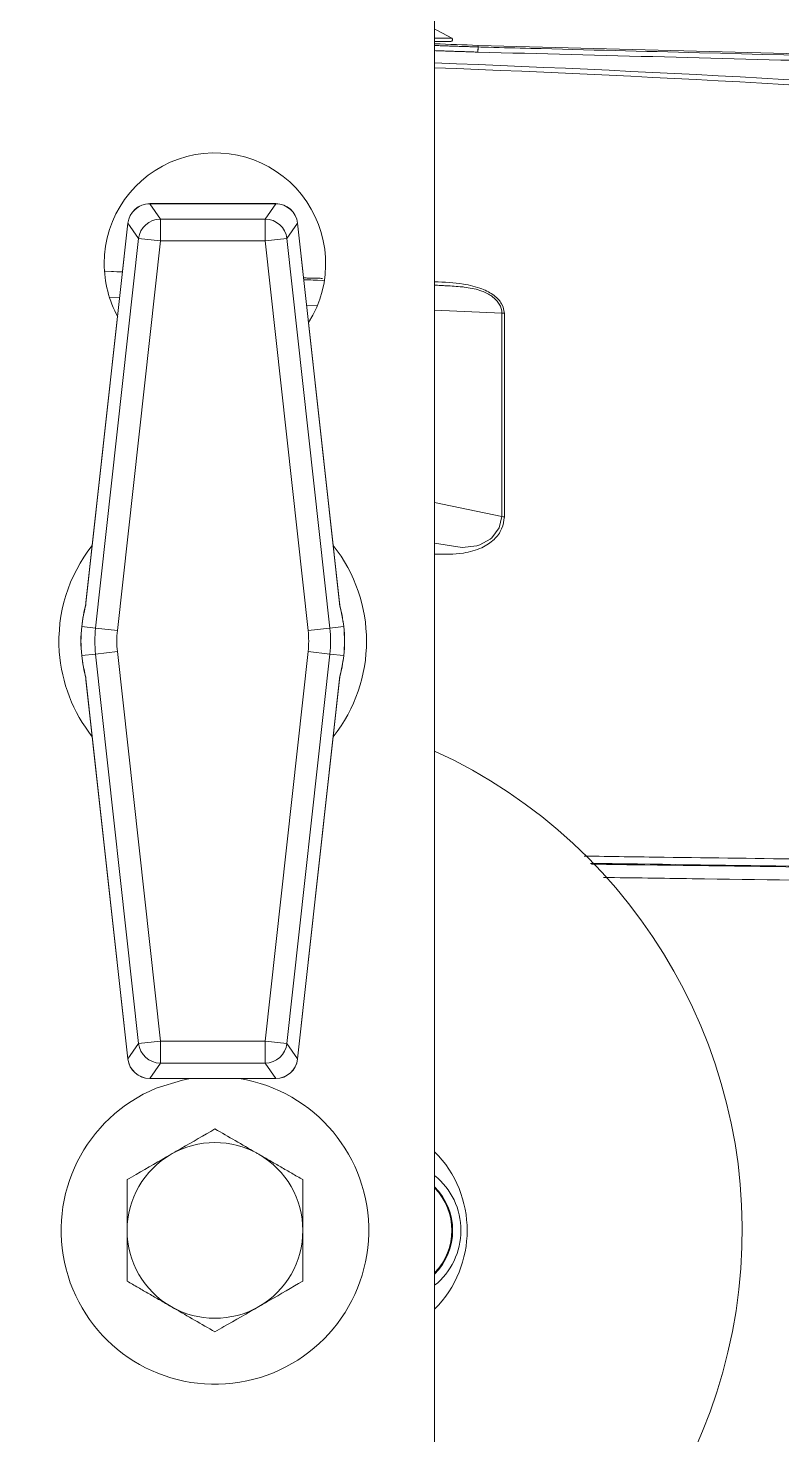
# Model space of a CAD drawing. Extents: x 8 to 113, y 2 to 87.
# Drawn here: x 80.941 to 83.086, y 36.236 to 40.237 of the extents above; entities that cross this region are included whole.
import ezdxf

# ---------------------------------------------------------------- set-up
doc = ezdxf.new("R2010")
doc.units = 0
doc.header["$MEASUREMENT"] = 0
doc.layers.add('OBJECT', color=7, linetype='CONTINUOUS')

msp = doc.modelspace()

# ---------------------------------------------------------------- linework, layer by layer
at = {"layer": 'OBJECT', "linetype": 'Continuous', "lineweight": 15}
for p, q in [((82.0976, 36.0251), (82.0976, 44.9977)), ((82.1464, 40.2087), (82.0976, 40.2087)), ((82.1437, 40.1995), (82.0976, 40.1995)), ((86.4639, 40.0772), (82.2212, 40.1883)), ((82.2212, 40.1839), (82.2212, 40.1883)), ((81.6457, 39.7383), (81.2869, 39.7383)), ((81.2869, 39.7383), (81.2869, 39.738)), ((81.2869, 39.738), (81.3173, 39.6943)), ((81.6457, 39.738), (81.2869, 39.738)), ((81.6153, 39.6943), (81.6457, 39.738)), ((81.6457, 39.7383), (81.6457, 39.738)), ((81.3173, 39.6943), (81.6153, 39.6943)), ((81.3173, 39.6943), (81.3173, 39.632)), ((81.6153, 39.6943), (81.6153, 39.632)), ((81.225, 39.6826), (81.1047, 38.5933)), ((81.2248, 39.6826), (81.1057, 38.6034)), ((81.2248, 39.6826), (81.225, 39.6826)), ((81.2553, 39.6389), (81.225, 39.6826)), ((81.7077, 39.6826), (81.6773, 39.6389)), ((81.8279, 38.5933), (81.7077, 39.6826)), ((81.7078, 39.6826), (81.7077, 39.6826)), ((81.8269, 38.6037), (81.7078, 39.6826)), ((81.133, 38.5308), (81.2553, 39.6389)), ((81.3173, 39.632), (81.1949, 38.5239)), ((81.2553, 39.6389), (81.3173, 39.632)), ((81.6153, 39.632), (81.3173, 39.632)), ((81.6153, 39.632), (81.6773, 39.6389)), ((81.7377, 38.5239), (81.6153, 39.632)), ((81.6773, 39.6389), (81.7996, 38.5308)), ((81.1583, 39.5462), (81.2095, 39.544)), ((81.2095, 39.5438), (81.162, 39.5459)), ((81.7255, 39.5221), (81.7839, 39.5197)), ((81.7776, 39.5197), (81.7255, 39.5219)), ((82.1302, 39.5047), (82.0976, 39.5061)), ((81.1726, 39.4724), (81.2015, 39.4712)), ((81.7335, 39.4497), (81.7641, 39.4484)), ((82.0976, 39.4349), (82.289, 39.4272)), ((82.0976, 38.8883), (82.289, 38.8479)), ((81.1057, 38.6034), (81.105, 38.5974)), ((81.8276, 38.5974), (81.8269, 38.6037)), ((81.0938, 38.5351), (81.0936, 38.5351)), ((81.133, 38.5308), (81.0938, 38.5351)), ((81.7996, 38.5308), (81.8388, 38.5351)), ((81.8388, 38.5351), (81.839, 38.5351)), ((81.133, 38.5308), (81.1949, 38.5239)), ((81.7377, 38.5239), (81.7996, 38.5308)), ((81.0938, 38.4528), (81.0936, 38.4528)), ((81.133, 38.4572), (81.0938, 38.4528)), ((81.133, 38.4572), (81.1949, 38.464)), ((81.2553, 37.3491), (81.133, 38.4572)), ((81.1949, 38.464), (81.3173, 37.3559)), ((81.6153, 37.3559), (81.7377, 38.464)), ((81.7996, 38.4572), (81.6773, 37.3491)), ((81.7377, 38.464), (81.7996, 38.4572)), ((81.7996, 38.4572), (81.8388, 38.4528)), ((81.8388, 38.4528), (81.839, 38.4528)), ((81.1047, 38.3947), (81.225, 37.3053)), ((81.105, 38.3906), (81.1057, 38.3842)), ((81.1057, 38.3842), (81.2248, 37.3053)), ((81.7077, 37.3053), (81.8279, 38.3947)), ((81.7078, 37.3053), (81.8269, 38.3845)), ((81.8269, 38.3845), (81.8276, 38.3906)), ((81.225, 37.3053), (81.2553, 37.3491)), ((81.2553, 37.3491), (81.3173, 37.3559)), ((81.3173, 37.3559), (81.6153, 37.3559)), ((81.3173, 37.3559), (81.3173, 37.2937)), ((81.6153, 37.3559), (81.6773, 37.3491)), ((81.6153, 37.3559), (81.6153, 37.2937)), ((81.6773, 37.3491), (81.7077, 37.3053)), ((81.225, 37.3053), (81.2248, 37.3053)), ((81.3173, 37.2937), (81.2869, 37.2499)), ((81.6153, 37.2937), (81.3173, 37.2937)), ((81.6457, 37.2499), (81.6153, 37.2937)), ((81.7077, 37.3053), (81.7078, 37.3053)), ((81.2869, 37.2499), (81.6457, 37.2499)), ((81.2869, 37.2499), (81.2869, 37.2497)), ((81.2869, 37.2497), (81.6457, 37.2497)), ((81.6457, 37.2499), (81.6457, 37.2497))]:
    msp.add_line(p, q, dxfattribs=at)
at = {"layer": 'OBJECT', "linetype": 'Continuous', "lineweight": 15, "flags": 128}
for points in [[(82.1464, 40.2087), (82.1061, 40.2306), (82.0976, 40.2343)], [(82.0976, 38.7722), (82.1755, 38.7606), (82.2176, 38.7652), (82.2262, 38.7678), (82.2554, 38.7836), (82.2604, 38.7877), (82.2815, 38.8157), (82.289, 38.8479), (82.289, 38.8479), (82.289, 38.8479)], [(81.4031, 37.2497), (81.3804, 37.2454), (81.3055, 37.2221)]]:
    msp.add_lwpolyline(points, dxfattribs=at)
at = {"layer": 'OBJECT', "linetype": 'Continuous', "lineweight": 15}
for centre, radius, start, end in [((80.1726, -10.4303), 50.66, 87.68235, 87.82233), ((82.1437, 40.2045), 0.005, 270, 57.4319), ((79.4467, 40.2848), 2.7763, 357.615, 357.916), ((80.0119, 40.2303), 2.2098, 358.4172, 358.7954), ((80.2634, -9.4348), 49.6071, 83.28827, 87.88114), ((82.2213, 40.1843), 0.015, 267.6836, 268.5034), ((80.1907, -10.2104), 50.3713, 83.30918, 87.83048), ((81.4726, 39.5677), 0.315, 327.7754, 180), ((81.2869, 39.6758), 0.0625, 90, 173.7), ((81.2873, 39.6753), 0.0627, 90.3105, 173.3016), ((81.6457, 39.6758), 0.0625, 6.3, 90), ((81.6453, 39.6753), 0.0627, 6.6984, 89.6895), ((81.3176, 39.6315), 0.0627, 90.3105, 173.3016), ((81.615, 39.6315), 0.0627, 6.6984, 89.6895), ((81.4726, 39.5677), 0.315, 180, 208.766), ((82.2986, 39.5021), 0.0756, 262.7505, 268.1191), ((82.2986, 38.9442), 0.0967, 264.3329, 268.5205), ((81.4663, 38.494), 0.4375, 141.5658, 183.9748), ((81.4663, 38.494), 0.4375, 321.5658, 38.4342), ((81.541, 38.4857), 0.4501, 165.3891, 173.6987), ((81.4821, 38.4922), 0.3907, 165.0103, 173.6988), ((81.3917, 38.4857), 0.45, 6.3007, 14.6115), ((81.4505, 38.4922), 0.3907, 6.3012, 14.9897), ((81.4663, 38.494), 0.375, 173.7, 186.3), ((81.4663, 38.494), 0.3748, 173.7, 186.3), ((81.4663, 38.494), 0.3748, 353.7, 6.3), ((81.4663, 38.494), 0.375, 353.7, 6.3), ((81.4663, 38.494), 0.3354, 173.7, 186.3), ((81.4663, 38.494), 0.273, 173.7, 186.3), ((81.4663, 38.494), 0.273, 353.7, 6.3), ((81.4663, 38.494), 0.3354, 353.7, 6.3), ((81.4663, 38.494), 0.4375, 183.9748, 218.4342), ((81.5409, 38.5022), 0.45, 186.3007, 194.6115), ((81.4821, 38.4957), 0.3907, 186.3012, 194.9897), ((81.3916, 38.5022), 0.4501, 345.3891, 353.6987), ((81.4505, 38.4957), 0.3907, 345.0103, 353.6988), ((81.4726, 36.8177), 1.5, 209.9264, 65.3757), ((81.3176, 37.3564), 0.0627, 186.6984, 269.6895), ((81.615, 37.3564), 0.0627, 270.3105, 353.3016), ((81.2869, 37.3122), 0.0625, 186.3, 270), ((81.2873, 37.3127), 0.0627, 186.6984, 269.6895), ((81.6457, 37.3122), 0.0625, 270, 353.7), ((81.6453, 37.3127), 0.0627, 270.3105, 353.3016), ((81.4726, 36.8177), 0.4375, 112.4483, 80.8696), ((81.4726, 36.8177), 0.25, 60, 120), ((81.4726, 36.8177), 0.25, 120, 180), ((81.4726, 36.8177), 0.25, 0, 60), ((81.8726, 36.8177), 0.3175, 315.1261, 44.8739), ((81.9726, 36.8177), 0.2, 0, 51.3178), ((81.9726, 36.8177), 0.1762, 315.1999, 44.8001), ((81.9726, 36.8177), 0.1739, 315.9712, 44.0288), ((81.4726, 36.8177), 0.25, 180, 240), ((81.4726, 36.8177), 0.25, 300, 0), ((81.9726, 36.8177), 0.2, 308.6822, 0), ((81.4726, 36.8177), 0.25, 240, 300)]:
    msp.add_arc(centre, radius, start, end, dxfattribs=at)
for points in [[(82.0976, 40.188), (82.2212, 40.1839)], [(82.2207, 40.1693), (82.0976, 40.1734)], [(86.4636, 40.0585), (82.2209, 40.1693)], [(81.725, 39.527), (81.7784, 39.5257)], [(81.7226, 36.9621), (81.5976, 37.0342)], [(81.2226, 36.9621), (81.2226, 36.8177)], [(81.7226, 36.6734), (81.7226, 36.8177)], [(81.2226, 36.6734), (81.3476, 36.6012)]]:
    msp.add_open_spline(points, degree=1, dxfattribs=at)
for points, knots in [([(82.2212, 40.1839), (82.2312, 40.1836), (82.2812, 40.1823), (82.4911, 40.1768), (83.3308, 40.1549), (84.6951, 40.1193), (85.8994, 40.0878), (86.4639, 40.073)], [0, 0, 0, 0, 0.007069, 0.035343, 0.14844, 0.600828, 1, 1, 1, 1]), ([(82.1302, 39.5046), (82.125, 39.5049), (82.114, 39.5057), (82.1031, 39.5061), (82.0973, 39.5063)], [0, 0, 0, 0, 0.470151, 1, 1, 1, 1]), ([(82.0976, 39.5158), (82.1252, 39.5148), (82.1716, 39.513), (82.2305, 39.4985), (82.2682, 39.4783), (82.2912, 39.4538), (82.2945, 39.4357), (82.2961, 39.4266)], [0, 0, 0, 0, 0.302179, 0.508817, 0.675604, 0.837911, 1, 1, 1, 1]), ([(82.289, 39.4272), (82.289, 39.4272), (82.2892, 39.4357), (82.2838, 39.4529), (82.2633, 39.4748), (82.2409, 39.4863), (82.2147, 39.4956), (82.1951, 39.4994), (82.1625, 39.503), (82.1453, 39.5039), (82.1302, 39.5046)], [0, 0, 0, 0, 0.000011, 0.186263, 0.372494, 0.534266, 0.561751, 0.767838, 0.79602, 1, 1, 1, 1]), ([(82.289, 38.8479), (82.289, 38.8479), (82.2891, 38.9554), (82.289, 39.1096), (82.289, 39.2971), (82.289, 39.385), (82.289, 39.4272), (82.289, 39.4272)], [0, 0, 0, 0, 0.000003, 0.497705, 0.748853, 0.999997, 1, 1, 1, 1]), ([(82.2961, 39.4266), (82.2961, 39.3834), (82.2962, 39.2969), (82.2962, 39.1095), (82.2961, 38.9521), (82.2961, 38.8475)], [0, 0, 0, 0, 0.251148, 0.502295, 1, 1, 1, 1]), ([(82.2961, 38.8475), (82.2945, 38.8359), (82.2912, 38.8127), (82.2681, 38.7814), (82.2306, 38.7561), (82.1715, 38.7401), (82.1251, 38.7407), (82.0976, 38.7411)], [0, 0, 0, 0, 0.161361, 0.322815, 0.492352, 0.698047, 1, 1, 1, 1]), ([(81.1047, 38.5933), (81.1047, 38.5933), (81.1046, 38.595), (81.1049, 38.5965), (81.1053, 38.5981)], [0, 0, 0, 0, 0.029751, 1, 1, 1, 1]), ([(81.1052, 38.5973), (81.105, 38.5961), (81.1047, 38.5948), (81.1047, 38.5934), (81.1047, 38.5933)], [0, 0, 0, 0, 0.934098, 1, 1, 1, 1]), ([(81.8273, 38.5981), (81.8277, 38.5966), (81.828, 38.595), (81.8279, 38.5933), (81.8279, 38.5933)], [0, 0, 0, 0, 0.970843, 1, 1, 1, 1]), ([(81.8279, 38.5933), (81.8279, 38.5934), (81.8279, 38.5948), (81.8276, 38.5961), (81.8274, 38.5973)], [0, 0, 0, 0, 0.065902, 1, 1, 1, 1]), ([(81.1053, 38.3898), (81.1049, 38.3913), (81.1046, 38.3929), (81.1047, 38.3946), (81.1047, 38.3947)], [0, 0, 0, 0, 0.970843, 1, 1, 1, 1]), ([(81.1047, 38.3947), (81.1047, 38.3946), (81.1047, 38.3932), (81.105, 38.3919), (81.1052, 38.3906)], [0, 0, 0, 0, 0.065902, 1, 1, 1, 1]), ([(81.8279, 38.3947), (81.8279, 38.3946), (81.828, 38.393), (81.8277, 38.3914), (81.8273, 38.3899)], [0, 0, 0, 0, 0.029751, 1, 1, 1, 1]), ([(81.8274, 38.3906), (81.8276, 38.3918), (81.8279, 38.3932), (81.8279, 38.3946), (81.8279, 38.3947)], [0, 0, 0, 0, 0.934456, 1, 1, 1, 1]), ([(82.5227, 37.8824), (82.5987, 37.8813), (82.9511, 37.8765), (83.5792, 37.8681), (84.4071, 37.8572), (85.2341, 37.8466), (85.7844, 37.8397), (86.0595, 37.8362)], [0, 0, 0, 0, 0.064272, 0.298061, 0.531849, 0.765925, 1, 1, 1, 1]), ([(86.0626, 37.8163), (85.6835, 37.821), (84.9252, 37.8304), (83.7834, 37.8452), (82.9885, 37.8556), (82.5739, 37.8614), (82.5414, 37.8618)], [0, 0, 0, 0, 0.323815, 0.647821, 0.972395, 1, 1, 1, 1]), ([(82.5435, 37.8594), (82.582, 37.8589), (83.0097, 37.853), (83.8263, 37.8422), (84.9927, 37.8271), (85.7684, 37.8175), (86.1563, 37.8128)], [0, 0, 0, 0, 0.031847, 0.354119, 0.676963, 1, 1, 1, 1]), ([(86.1618, 37.776), (86.127, 37.7764), (85.9533, 37.7785), (85.5012, 37.7839), (84.8047, 37.7925), (83.868, 37.8044), (83.1256, 37.8141), (82.6619, 37.8205), (82.5778, 37.8217)], [0, 0, 0, 0, 0.029188, 0.145942, 0.379493, 0.613044, 0.929777, 1, 1, 1, 1]), ([(81.4726, 37.1064), (81.4409, 37.0881), (81.3997, 37.0643), (81.3574, 37.0399), (81.3476, 37.0342)], [0, 0, 0, 0, 0.768151, 1, 1, 1, 1]), ([(81.5976, 37.0342), (81.5946, 37.0359), (81.5524, 37.0603), (81.511, 37.0842), (81.4726, 37.1064)], [0, 0, 0, 0, 0.070214, 1, 1, 1, 1]), ([(81.3476, 37.0342), (81.3142, 37.015), (81.2718, 36.9905), (81.2311, 36.967), (81.2226, 36.9621)], [0, 0, 0, 0, 0.788999, 1, 1, 1, 1]), ([(81.7226, 36.8177), (81.7226, 36.8211), (81.7226, 36.8699), (81.7226, 36.9177), (81.7226, 36.9621)], [0, 0, 0, 0, 0.070214, 1, 1, 1, 1]), ([(81.2226, 36.8177), (81.2226, 36.8143), (81.2226, 36.7656), (81.2226, 36.7178), (81.2226, 36.6734)], [0, 0, 0, 0, 0.070214, 1, 1, 1, 1]), ([(81.5976, 36.6012), (81.6074, 36.6069), (81.6497, 36.6313), (81.6909, 36.6551), (81.7226, 36.6734)], [0, 0, 0, 0, 0.231849, 1, 1, 1, 1]), ([(81.3476, 36.6012), (81.3505, 36.5995), (81.3927, 36.5751), (81.4341, 36.5513), (81.4726, 36.529)], [0, 0, 0, 0, 0.070214, 1, 1, 1, 1]), ([(81.4726, 36.529), (81.4811, 36.534), (81.5218, 36.5575), (81.5642, 36.5819), (81.5976, 36.6012)], [0, 0, 0, 0, 0.211001, 1, 1, 1, 1])]:
    msp.add_open_spline(points, degree=3, knots=knots, dxfattribs=at)

doc.saveas('drawing.dxf')
